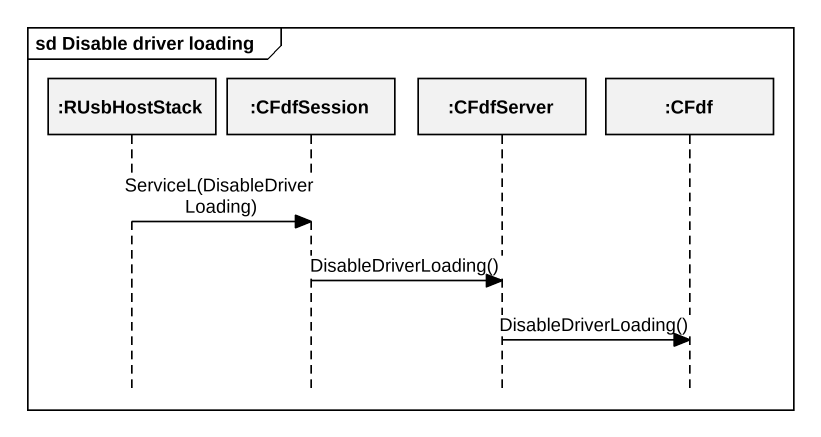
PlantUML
@startuml
mainframe sd Disable driver loading
hide footbox
participant ":RUsbHostStack" as RUsbHostStack
participant ":CFdfSession" as CFdfSession
participant ":CFdfServer" as CFdfServer
participant ":CFdf" as CFdf

RUsbHostStack -> CFdfSession : ServiceL(DisableDriverLoading)
CFdfSession -> CFdfServer : DisableDriverLoading()
CFdfServer -> CFdf : DisableDriverLoading()
@enduml
